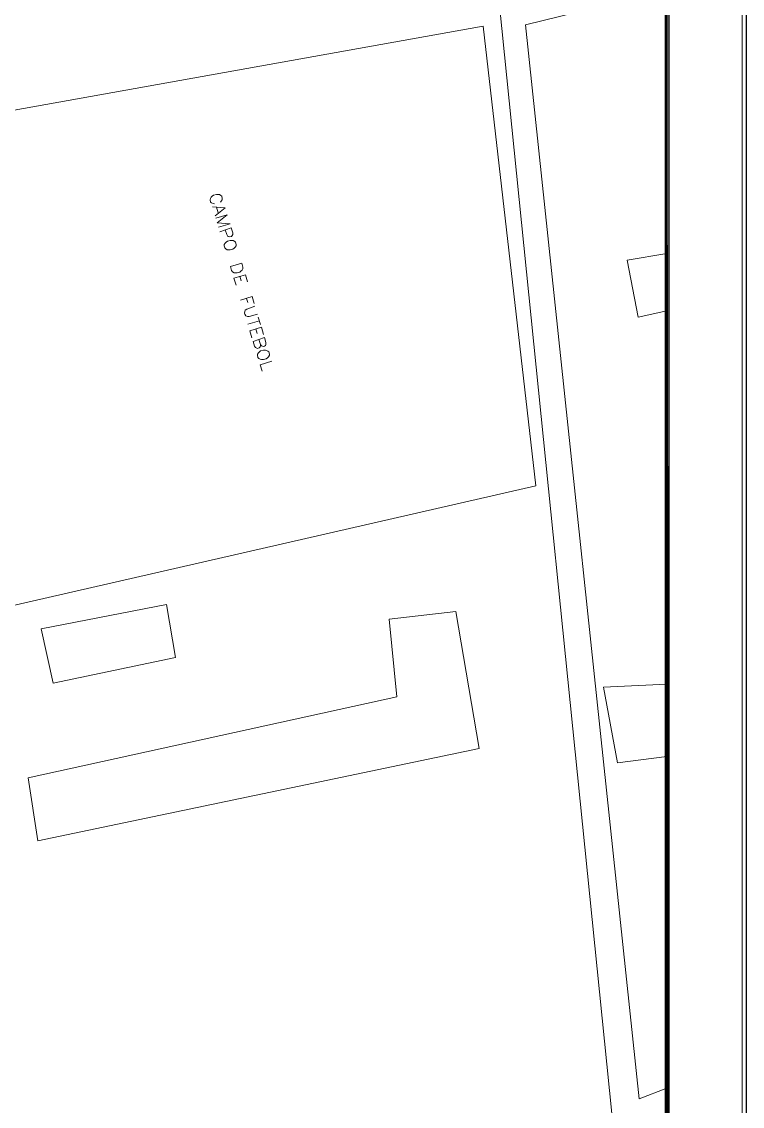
# Model space of a CAD drawing. Header units: millimetres. Extents: x 2928 to 3112, y 1220 to 1280.
# Drawn here: x 3003.56 to 3013.21, y 1254.2 to 1268.73 of the extents above; entities that cross this region are included whole.
import ezdxf
from ezdxf.xclip import XClip

# ---------------------------------------------------------------- set-up
doc = ezdxf.new("R2010")
doc.units = ezdxf.units.MM

# ---------------------------------------------------------------- blocks, each defined once
blk = doc.blocks.new('MF1454BF0')
at = {"color": 7, "linetype": 'Continuous', "lineweight": 9, "true_color": 0x000007}
blk.add_lwpolyline([(840.46, 593.82), (0.56, 593.82), (0.56, 0.62), (840.46, 0.62)], close=True, dxfattribs=at)
blk = doc.blocks.new('MF1454B40')
at = {"color": 7, "linetype": 'Continuous', "lineweight": 9, "true_color": 0x000007}
for points in [[(797.96, 583.83), (808.18, 483.3), (823.13, 336.01)], [(826.73, 337.96), (811.62, 480.75), (830.47, 485.41)], [(830.47, 442.72), (826.63, 441.89), (825.15, 449.43), (830.47, 450.36)], [(830.47, 393.08), (822.01, 392.69), (823.89, 382.63), (830.47, 383.49)], [(826.73, 337.99), (830.47, 339.41), (830.47, 339.41)]]:
    blk.add_lwpolyline(points, dxfattribs=at)

msp = doc.modelspace()

# ---------------------------------------------------------------- hatches: boundary and pattern name
at = {"true_color": 0x000007}
h = msp.add_hatch(color=7, dxfattribs=at)
h.paths.add_polyline_path([(3012.23233, 1279.10416), (3012.18233, 1279.05749), (3012.23233, 1246.50036)])
h.paths.add_polyline_path([(3012.18233, 1279.05749), (3012.23233, 1246.50036), (3012.18233, 1246.55036)])
h.paths.add_polyline_path([(3012.23233, 1246.50036), (3012.18233, 1246.55036), (2994.56208, 1246.54036)])
h.paths.add_polyline_path([(3012.18233, 1246.55036), (2994.56208, 1246.54036), (2994.61541, 1246.58703)])
h.paths.add_polyline_path([(2994.56208, 1246.54036), (2994.61541, 1246.58703), (2994.56208, 1279.10416)])
h.paths.add_polyline_path([(2994.61541, 1246.58703), (2994.56208, 1279.10416), (2994.61541, 1279.05749)])
h.paths.add_polyline_path([(2994.56208, 1279.10416), (2994.61541, 1279.05749), (3012.23233, 1279.10416)])
h.paths.add_polyline_path([(2994.61541, 1279.05749), (3012.23233, 1279.10416), (3012.18233, 1279.05749)])

# ---------------------------------------------------------------- linework, layer by layer
at = {"color": 7, "linetype": 'Continuous', "lineweight": -2, "true_color": 0x000007}
for points in [[(3012.23233, 1279.10416), (3012.18233, 1279.05749), (3012.23233, 1246.50036)], [(2994.58874, 1246.5637), (3012.20566, 1246.5637), (3012.20566, 1279.08083), (2994.58874, 1279.08083)], [(3012.18233, 1279.05749), (3012.23233, 1246.50036), (3012.18233, 1246.55036)]]:
    msp.add_lwpolyline(points, close=True, dxfattribs=at)
at = {"color": 7, "linetype": 'Continuous', "lineweight": 9, "true_color": 0x000007}
for points in [[(3012.20566, 1279.08083), (2931.06784, 1279.08083), (2931.06784, 1221.3), (3012.20566, 1221.3)], [(3006.42225, 1265.7773), (3006.41225, 1265.7873), (3006.39225, 1265.79731), (3006.37558, 1265.80064), (3006.34891, 1265.80064), (3006.31558, 1265.79064), (3006.29558, 1265.7773), (3006.28225, 1265.76397), (3006.27225, 1265.7473), (3006.26891, 1265.7273), (3006.27891, 1265.70064), (3006.29225, 1265.6873), (3006.30891, 1265.67397), (3006.32558, 1265.67397), (3006.34891, 1265.67397), (3006.38558, 1265.68397), (3006.40558, 1265.6973), (3006.41891, 1265.71064), (3006.42891, 1265.7273), (3006.43225, 1265.7473)], [(3006.35558, 1265.45063), (3006.50892, 1265.4973), (3006.52225, 1265.44397), (3006.52225, 1265.42063), (3006.51225, 1265.40063), (3006.49892, 1265.39063), (3006.48225, 1265.37397), (3006.44558, 1265.36397), (3006.41891, 1265.36397), (3006.40225, 1265.3673), (3006.38225, 1265.3773), (3006.36891, 1265.3973)], [(3006.86892, 1264.30728), (3006.85559, 1264.31728), (3006.83559, 1264.32728), (3006.82225, 1264.33062), (3006.79559, 1264.33062), (3006.75892, 1264.32062), (3006.74225, 1264.30728), (3006.72892, 1264.29395), (3006.71892, 1264.27728), (3006.71558, 1264.26062), (3006.72225, 1264.23062), (3006.73559, 1264.21728), (3006.75225, 1264.20728), (3006.77225, 1264.20395), (3006.79559, 1264.20395), (3006.83225, 1264.21395), (3006.85225, 1264.22728), (3006.86559, 1264.24062), (3006.87559, 1264.26062), (3006.87892, 1264.27728)], [(3009.37229, 1260.82723), (3009.68563, 1258.99387), (3003.77221, 1257.75386), (3003.64221, 1258.60054), (3008.58561, 1259.68722), (3008.48228, 1260.72723)], [(3005.49557, 1260.9239), (3005.6189, 1260.21056), (3003.97888, 1259.86722), (3003.81888, 1260.59723)]]:
    msp.add_lwpolyline(points, close=True, dxfattribs=at)
at = {"color": 252, "linetype": 'Continuous', "lineweight": 5, "true_color": 0x989898}
msp.add_lwpolyline([(3002.97886, 1267.46066), (3002.58219, 1260.7139), (3010.44564, 1262.51059), (3009.73896, 1268.67068)], close=True, dxfattribs=at)
at = {"color": 7, "linetype": 'Continuous', "lineweight": 9, "true_color": 0x000007}
for points in [[(3006.21891, 1266.31398), (3006.23224, 1266.32731), (3006.24224, 1266.34398), (3006.24558, 1266.36398), (3006.23891, 1266.39398), (3006.22558, 1266.40398), (3006.20558, 1266.41731), (3006.18891, 1266.41731), (3006.16558, 1266.41731), (3006.12891, 1266.40731), (3006.10891, 1266.39398), (3006.09558, 1266.38065), (3006.08558, 1266.36398), (3006.08224, 1266.34398), (3006.08891, 1266.31398), (3006.10224, 1266.30398), (3006.12224, 1266.29398), (3006.13891, 1266.29065)], [(3006.11224, 1266.25064), (3006.28558, 1266.23731), (3006.14891, 1266.13064)], [(3006.16891, 1266.24398), (3006.18891, 1266.17064), (3006.18891, 1266.17064)], [(3006.15891, 1266.09731), (3006.31225, 1266.14398), (3006.17558, 1266.03731), (3006.34891, 1266.02397), (3006.19224, 1265.97731)], [(3006.21224, 1265.91731), (3006.36558, 1265.96731), (3006.38558, 1265.90064), (3006.38558, 1265.87731), (3006.37891, 1265.86397), (3006.36891, 1265.85397), (3006.34558, 1265.84731), (3006.32891, 1265.85064), (3006.31891, 1265.85397), (3006.30558, 1265.87731), (3006.28558, 1265.94064)], [(3006.39891, 1265.29396), (3006.55558, 1265.34063), (3006.58225, 1265.2473)], [(3006.39891, 1265.29396), (3006.42891, 1265.20063), (3006.42891, 1265.20063)], [(3006.48225, 1265.32063), (3006.49892, 1265.26063), (3006.49892, 1265.26063)], [(3006.48891, 1265.00063), (3006.64558, 1265.04729), (3006.67225, 1264.95396)], [(3006.56892, 1265.02396), (3006.58892, 1264.96729), (3006.58892, 1264.96729)], [(3006.68225, 1264.91729), (3006.57558, 1264.88063), (3006.55225, 1264.86729), (3006.54558, 1264.84729), (3006.54225, 1264.82396), (3006.54558, 1264.81062), (3006.56225, 1264.79062), (3006.58225, 1264.78062), (3006.60558, 1264.78062), (3006.71558, 1264.81062)], [(3006.74225, 1264.72396), (3006.58892, 1264.67729), (3006.58892, 1264.67729)], [(3006.72558, 1264.77396), (3006.75892, 1264.67396), (3006.75892, 1264.67396)], [(3006.61558, 1264.59062), (3006.76892, 1264.63729), (3006.79892, 1264.54062)], [(3006.61558, 1264.59062), (3006.64225, 1264.49395), (3006.64225, 1264.49395)], [(3006.69558, 1264.61395), (3006.71225, 1264.55395), (3006.71225, 1264.55395)], [(3006.75892, 1264.40729), (3006.75559, 1264.38395), (3006.75225, 1264.37395), (3006.73892, 1264.36062), (3006.71892, 1264.35395), (3006.69892, 1264.36062), (3006.68892, 1264.36395), (3006.67558, 1264.38395), (3006.65892, 1264.44729), (3006.81225, 1264.49729), (3006.82892, 1264.43062), (3006.82892, 1264.40729), (3006.82559, 1264.39395), (3006.81225, 1264.38395), (3006.79892, 1264.38062), (3006.78225, 1264.38395), (3006.77225, 1264.38728), (3006.75892, 1264.40729), (3006.73559, 1264.47395)], [(3006.90892, 1264.18062), (3006.75225, 1264.13395), (3006.77892, 1264.04728)]]:
    msp.add_lwpolyline(points, dxfattribs=at)

# ---------------------------------------------------------------- block references
at = {"color": 7, "true_color": 0xffffff}
ref = msp.add_blockref('MF1454BF0', (2928.49447, 1220.2311), dxfattribs=dict(at, xscale=0.100799677, yscale=0.100799677, zscale=0.100799677))
XClip(ref).set_block_clipping_path([(0, 0.4188235294), (841.02, 594.08)])
ref = msp.add_blockref('MF1454B40', (2928.49447, 1220.2311), dxfattribs=dict(at, xscale=0.100799677, yscale=0.100799677, zscale=0.100799677))
XClip(ref).set_block_clipping_path([(655.8315759673, 261.2699465241), (830.437804341, 583.7623592325)])

doc.saveas('drawing.dxf')
